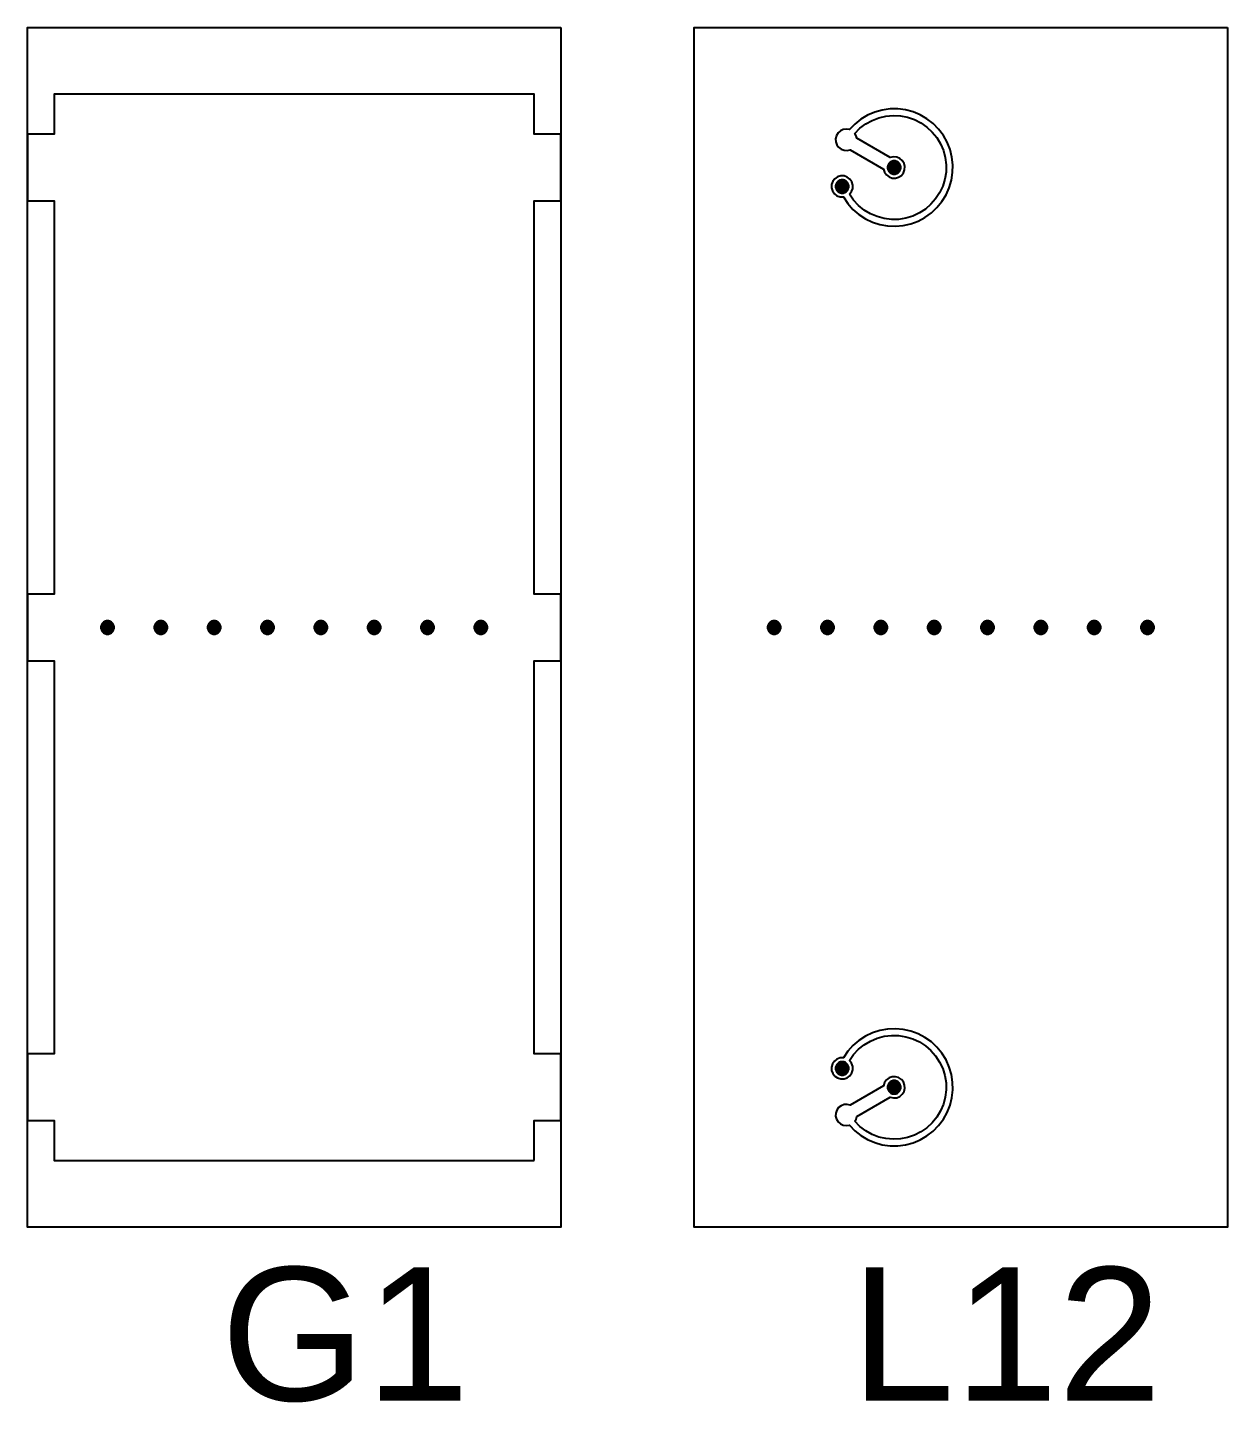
# Model space of a CAD drawing. Extents: x -2 to 177, y -6 to 16.
# Drawn here: x -2 to 7, y -5.81 to 4.5 of the extents above; entities that cross this region are included whole.
import ezdxf

# ---------------------------------------------------------------- set-up
doc = ezdxf.new("R2010")
doc.units = 0
doc.layers.get('0').update_dxf_attribs({"color": 255, "linetype": 'continuous'})
for name, color, linetype in [('G1', 33, 'continuous'), ('L12', 235, 'continuous'), ('Outline', 1, 'continuous'), ('V1', 233, 'continuous'), ('V13', 206, 'continuous')]:
    doc.layers.add(name, color=color, linetype=linetype)
doc.styles.get("Standard").update_dxf_attribs({"font": 'ARIAL.TTF'})

msp = doc.modelspace()

# ---------------------------------------------------------------- linework, layer by layer
at = {"layer": 'G1'}
msp.add_lwpolyline([(1.8, -4), (1.8, -3.7), (2, -3.7), (2, -3.2), (1.8, -3.2), (1.8, -0.25), (2, -0.25), (2, 0.25), (1.8, 0.25), (1.8, 3.2), (2, 3.2), (2, 3.7), (1.8, 3.7), (1.8, 4), (-1.8, 4), (-1.8, 3.7), (-2, 3.7), (-2, 3.2), (-1.8, 3.2), (-1.8, 0.25), (-2, 0.25), (-2, -0.25), (-1.8, -0.25), (-1.8, -3.2), (-2, -3.2), (-2, -3.7), (-1.8, -3.7), (-1.8, -4), (1.8, -4)], close=True, dxfattribs=at)
at = {"layer": 'L12'}
for points in [[(4.165, 3.25), (4.18, 3.27), (4.189, 3.293), (4.189, 3.318), (4.182, 3.342), (4.168, 3.363), (4.148, 3.378), (4.125, 3.387), (4.1, 3.387), (4.076, 3.38), (4.055, 3.366), (4.04, 3.347), (4.031, 3.323), (4.031, 3.298), (4.038, 3.274), (4.052, 3.253), (4.071, 3.238), (4.095, 3.23), (4.12, 3.229), (4.152, 3.18), (4.191, 3.136), (4.236, 3.098), (4.285, 3.066), (4.337, 3.041), (4.393, 3.023), (4.451, 3.013), (4.509, 3.01), (4.567, 3.015), (4.624, 3.028), (4.679, 3.048), (4.731, 3.075), (4.779, 3.109), (4.821, 3.149), (4.858, 3.195), (4.889, 3.244), (4.913, 3.298), (4.929, 3.354), (4.938, 3.412), (4.94, 3.47), (4.933, 3.528), (4.919, 3.585), (4.897, 3.639), (4.869, 3.69), (4.833, 3.737), (4.792, 3.779), (4.746, 3.815), (4.696, 3.844), (4.642, 3.867), (4.585, 3.882), (4.527, 3.889), (4.469, 3.889), (4.411, 3.881), (4.354, 3.865), (4.301, 3.842), (4.25, 3.812), (4.205, 3.776), (4.164, 3.734), (4.141, 3.737), (4.118, 3.734), (4.097, 3.724), (4.079, 3.709), (4.067, 3.689), (4.061, 3.666), (4.062, 3.643), (4.07, 3.621), (4.083, 3.602), (4.102, 3.588), (4.124, 3.579), (4.147, 3.578), (4.17, 3.583), (4.421, 3.438), (4.428, 3.414), (4.442, 3.394), (4.462, 3.38), (4.485, 3.371), (4.51, 3.371), (4.533, 3.377), (4.554, 3.391), (4.569, 3.41), (4.578, 3.433), (4.58, 3.457), (4.574, 3.481), (4.561, 3.502), (4.542, 3.518), (4.519, 3.528), (4.495, 3.53), (4.471, 3.525), (4.22, 3.67), (4.214, 3.688), (4.205, 3.705), (4.243, 3.744), (4.287, 3.777), (4.334, 3.803), (4.385, 3.823), (4.438, 3.835), (4.492, 3.84), (4.547, 3.837), (4.6, 3.827), (4.652, 3.809), (4.7, 3.785), (4.745, 3.753), (4.785, 3.716), (4.819, 3.674), (4.847, 3.627), (4.869, 3.577), (4.883, 3.525), (4.889, 3.47), (4.889, 3.416), (4.88, 3.362), (4.864, 3.31), (4.841, 3.261), (4.811, 3.215), (4.776, 3.174), (4.734, 3.138), (4.689, 3.109), (4.639, 3.086), (4.587, 3.07), (4.533, 3.061), (4.479, 3.061), (4.425, 3.067), (4.372, 3.082), (4.322, 3.103), (4.276, 3.131), (4.233, 3.165), (4.196, 3.205), (4.165, 3.25)], [(3.65, 0), (3.65, 0.007), (3.648, 0.013), (3.646, 0.019), (3.643, 0.025), (3.64, 0.03), (3.635, 0.035), (3.63, 0.04), (3.625, 0.043), (3.619, 0.046), (3.613, 0.048), (3.607, 0.05), (3.6, 0.05), (3.593, 0.05), (3.587, 0.048), (3.581, 0.046), (3.575, 0.043), (3.57, 0.04), (3.565, 0.035), (3.56, 0.03), (3.557, 0.025), (3.554, 0.019), (3.552, 0.013), (3.55, 0.007), (3.55, 0), (3.55, -0.007), (3.552, -0.013), (3.554, -0.019), (3.557, -0.025), (3.56, -0.03), (3.565, -0.035), (3.57, -0.04), (3.575, -0.043), (3.581, -0.046), (3.587, -0.048), (3.593, -0.05), (3.6, -0.05), (3.607, -0.05), (3.613, -0.048), (3.619, -0.046), (3.625, -0.043), (3.63, -0.04), (3.635, -0.035), (3.64, -0.03), (3.643, -0.025), (3.646, -0.019), (3.648, -0.013), (3.65, -0.007), (3.65, 0)], [(4.05, 0), (4.05, 0.007), (4.048, 0.013), (4.046, 0.019), (4.043, 0.025), (4.04, 0.03), (4.035, 0.035), (4.03, 0.04), (4.025, 0.043), (4.019, 0.046), (4.013, 0.048), (4.007, 0.05), (4, 0.05), (3.993, 0.05), (3.987, 0.048), (3.981, 0.046), (3.975, 0.043), (3.97, 0.04), (3.965, 0.035), (3.96, 0.03), (3.957, 0.025), (3.954, 0.019), (3.952, 0.013), (3.95, 0.007), (3.95, 0), (3.95, -0.007), (3.952, -0.013), (3.954, -0.019), (3.957, -0.025), (3.96, -0.03), (3.965, -0.035), (3.97, -0.04), (3.975, -0.043), (3.981, -0.046), (3.987, -0.048), (3.993, -0.05), (4, -0.05), (4.007, -0.05), (4.013, -0.048), (4.019, -0.046), (4.025, -0.043), (4.03, -0.04), (4.035, -0.035), (4.04, -0.03), (4.043, -0.025), (4.046, -0.019), (4.048, -0.013), (4.05, -0.007), (4.05, 0)], [(4.45, 0), (4.45, 0.007), (4.448, 0.013), (4.446, 0.019), (4.443, 0.025), (4.44, 0.03), (4.435, 0.035), (4.43, 0.04), (4.425, 0.043), (4.419, 0.046), (4.413, 0.048), (4.407, 0.05), (4.4, 0.05), (4.393, 0.05), (4.387, 0.048), (4.381, 0.046), (4.375, 0.043), (4.37, 0.04), (4.365, 0.035), (4.36, 0.03), (4.357, 0.025), (4.354, 0.019), (4.352, 0.013), (4.35, 0.007), (4.35, 0), (4.35, -0.007), (4.352, -0.013), (4.354, -0.019), (4.357, -0.025), (4.36, -0.03), (4.365, -0.035), (4.37, -0.04), (4.375, -0.043), (4.381, -0.046), (4.387, -0.048), (4.393, -0.05), (4.4, -0.05), (4.407, -0.05), (4.413, -0.048), (4.419, -0.046), (4.425, -0.043), (4.43, -0.04), (4.435, -0.035), (4.44, -0.03), (4.443, -0.025), (4.446, -0.019), (4.448, -0.013), (4.45, -0.007), (4.45, 0)], [(4.85, 0), (4.85, 0.007), (4.848, 0.013), (4.846, 0.019), (4.843, 0.025), (4.84, 0.03), (4.835, 0.035), (4.83, 0.04), (4.825, 0.043), (4.819, 0.046), (4.813, 0.048), (4.807, 0.05), (4.8, 0.05), (4.793, 0.05), (4.787, 0.048), (4.781, 0.046), (4.775, 0.043), (4.77, 0.04), (4.765, 0.035), (4.76, 0.03), (4.757, 0.025), (4.754, 0.019), (4.752, 0.013), (4.75, 0.007), (4.75, 0), (4.75, -0.007), (4.752, -0.013), (4.754, -0.019), (4.757, -0.025), (4.76, -0.03), (4.765, -0.035), (4.77, -0.04), (4.775, -0.043), (4.781, -0.046), (4.787, -0.048), (4.793, -0.05), (4.8, -0.05), (4.807, -0.05), (4.813, -0.048), (4.819, -0.046), (4.825, -0.043), (4.83, -0.04), (4.835, -0.035), (4.84, -0.03), (4.843, -0.025), (4.846, -0.019), (4.848, -0.013), (4.85, -0.007), (4.85, 0)], [(5.25, 0), (5.25, 0.007), (5.248, 0.013), (5.246, 0.019), (5.243, 0.025), (5.24, 0.03), (5.235, 0.035), (5.23, 0.04), (5.225, 0.043), (5.219, 0.046), (5.213, 0.048), (5.207, 0.05), (5.2, 0.05), (5.193, 0.05), (5.187, 0.048), (5.181, 0.046), (5.175, 0.043), (5.17, 0.04), (5.165, 0.035), (5.16, 0.03), (5.157, 0.025), (5.154, 0.019), (5.152, 0.013), (5.15, 0.007), (5.15, 0), (5.15, -0.007), (5.152, -0.013), (5.154, -0.019), (5.157, -0.025), (5.16, -0.03), (5.165, -0.035), (5.17, -0.04), (5.175, -0.043), (5.181, -0.046), (5.187, -0.048), (5.193, -0.05), (5.2, -0.05), (5.207, -0.05), (5.213, -0.048), (5.219, -0.046), (5.225, -0.043), (5.23, -0.04), (5.235, -0.035), (5.24, -0.03), (5.243, -0.025), (5.246, -0.019), (5.248, -0.013), (5.25, -0.007), (5.25, 0)], [(5.65, 0), (5.65, 0.007), (5.648, 0.013), (5.646, 0.019), (5.643, 0.025), (5.64, 0.03), (5.635, 0.035), (5.63, 0.04), (5.625, 0.043), (5.619, 0.046), (5.613, 0.048), (5.607, 0.05), (5.6, 0.05), (5.593, 0.05), (5.587, 0.048), (5.581, 0.046), (5.575, 0.043), (5.57, 0.04), (5.565, 0.035), (5.56, 0.03), (5.557, 0.025), (5.554, 0.019), (5.552, 0.013), (5.55, 0.007), (5.55, 0), (5.55, -0.007), (5.552, -0.013), (5.554, -0.019), (5.557, -0.025), (5.56, -0.03), (5.565, -0.035), (5.57, -0.04), (5.575, -0.043), (5.581, -0.046), (5.587, -0.048), (5.593, -0.05), (5.6, -0.05), (5.607, -0.05), (5.613, -0.048), (5.619, -0.046), (5.625, -0.043), (5.63, -0.04), (5.635, -0.035), (5.64, -0.03), (5.643, -0.025), (5.646, -0.019), (5.648, -0.013), (5.65, -0.007), (5.65, 0)], [(6.05, 0), (6.05, 0.007), (6.048, 0.013), (6.046, 0.019), (6.043, 0.025), (6.04, 0.03), (6.035, 0.035), (6.03, 0.04), (6.025, 0.043), (6.019, 0.046), (6.013, 0.048), (6.007, 0.05), (6, 0.05), (5.993, 0.05), (5.987, 0.048), (5.981, 0.046), (5.975, 0.043), (5.97, 0.04), (5.965, 0.035), (5.96, 0.03), (5.957, 0.025), (5.954, 0.019), (5.952, 0.013), (5.95, 0.007), (5.95, 0), (5.95, -0.007), (5.952, -0.013), (5.954, -0.019), (5.957, -0.025), (5.96, -0.03), (5.965, -0.035), (5.97, -0.04), (5.975, -0.043), (5.981, -0.046), (5.987, -0.048), (5.993, -0.05), (6, -0.05), (6.007, -0.05), (6.013, -0.048), (6.019, -0.046), (6.025, -0.043), (6.03, -0.04), (6.035, -0.035), (6.04, -0.03), (6.043, -0.025), (6.046, -0.019), (6.048, -0.013), (6.05, -0.007), (6.05, 0)], [(6.45, 0), (6.45, 0.007), (6.448, 0.013), (6.446, 0.019), (6.443, 0.025), (6.44, 0.03), (6.435, 0.035), (6.43, 0.04), (6.425, 0.043), (6.419, 0.046), (6.413, 0.048), (6.407, 0.05), (6.4, 0.05), (6.393, 0.05), (6.387, 0.048), (6.381, 0.046), (6.375, 0.043), (6.37, 0.04), (6.365, 0.035), (6.36, 0.03), (6.357, 0.025), (6.354, 0.019), (6.352, 0.013), (6.35, 0.007), (6.35, 0), (6.35, -0.007), (6.352, -0.013), (6.354, -0.019), (6.357, -0.025), (6.36, -0.03), (6.365, -0.035), (6.37, -0.04), (6.375, -0.043), (6.381, -0.046), (6.387, -0.048), (6.393, -0.05), (6.4, -0.05), (6.407, -0.05), (6.413, -0.048), (6.419, -0.046), (6.425, -0.043), (6.43, -0.04), (6.435, -0.035), (6.44, -0.03), (6.443, -0.025), (6.446, -0.019), (6.448, -0.013), (6.45, -0.007), (6.45, 0)], [(4.205, -3.705), (4.214, -3.688), (4.22, -3.67), (4.471, -3.525), (4.495, -3.53), (4.519, -3.528), (4.542, -3.518), (4.561, -3.502), (4.574, -3.481), (4.58, -3.457), (4.578, -3.433), (4.569, -3.41), (4.554, -3.391), (4.533, -3.377), (4.51, -3.371), (4.485, -3.371), (4.462, -3.38), (4.442, -3.394), (4.428, -3.414), (4.421, -3.438), (4.17, -3.583), (4.147, -3.578), (4.124, -3.579), (4.102, -3.588), (4.083, -3.602), (4.07, -3.621), (4.062, -3.643), (4.061, -3.666), (4.067, -3.689), (4.079, -3.709), (4.097, -3.724), (4.118, -3.734), (4.141, -3.737), (4.164, -3.734), (4.205, -3.776), (4.25, -3.812), (4.301, -3.842), (4.354, -3.865), (4.411, -3.881), (4.469, -3.889), (4.527, -3.889), (4.585, -3.882), (4.642, -3.867), (4.696, -3.844), (4.746, -3.815), (4.792, -3.779), (4.833, -3.737), (4.869, -3.69), (4.897, -3.639), (4.919, -3.585), (4.933, -3.528), (4.94, -3.47), (4.938, -3.412), (4.929, -3.354), (4.913, -3.298), (4.889, -3.244), (4.858, -3.195), (4.821, -3.149), (4.779, -3.109), (4.731, -3.075), (4.679, -3.048), (4.624, -3.028), (4.567, -3.015), (4.509, -3.01), (4.451, -3.013), (4.393, -3.023), (4.337, -3.041), (4.285, -3.066), (4.236, -3.098), (4.191, -3.136), (4.152, -3.18), (4.12, -3.229), (4.095, -3.23), (4.071, -3.238), (4.052, -3.253), (4.038, -3.274), (4.031, -3.298), (4.031, -3.323), (4.04, -3.347), (4.055, -3.366), (4.076, -3.38), (4.1, -3.387), (4.125, -3.387), (4.148, -3.378), (4.168, -3.363), (4.182, -3.342), (4.189, -3.318), (4.189, -3.293), (4.18, -3.27), (4.165, -3.25), (4.196, -3.205), (4.233, -3.165), (4.276, -3.131), (4.322, -3.103), (4.372, -3.082), (4.425, -3.067), (4.479, -3.061), (4.533, -3.061), (4.587, -3.07), (4.639, -3.086), (4.689, -3.109), (4.734, -3.138), (4.776, -3.174), (4.811, -3.215), (4.841, -3.261), (4.864, -3.31), (4.88, -3.362), (4.889, -3.416), (4.889, -3.47), (4.883, -3.525), (4.869, -3.577), (4.847, -3.627), (4.819, -3.674), (4.785, -3.716), (4.745, -3.753), (4.7, -3.785), (4.652, -3.809), (4.6, -3.827), (4.547, -3.837), (4.492, -3.84), (4.438, -3.835), (4.385, -3.823), (4.334, -3.803), (4.287, -3.777), (4.243, -3.744), (4.205, -3.705)]]:
    msp.add_lwpolyline(points, close=True, dxfattribs=at)
at = {"layer": 'Outline'}
for points in [[(2, 4.5), (2, -4.5), (-2, -4.5), (-2, 4.5)], [(7, 4.5), (7, -4.5), (3, -4.5), (3, 4.5)]]:
    msp.add_lwpolyline(points, close=True, dxfattribs=at)
at = {"layer": 'V1'}
for points in [[(-1.35, 0), (-1.35, 0.007), (-1.352, 0.013), (-1.354, 0.019), (-1.357, 0.025), (-1.36, 0.03), (-1.365, 0.035), (-1.37, 0.04), (-1.375, 0.043), (-1.381, 0.046), (-1.387, 0.048), (-1.393, 0.05), (-1.4, 0.05), (-1.407, 0.05), (-1.413, 0.048), (-1.419, 0.046), (-1.425, 0.043), (-1.43, 0.04), (-1.435, 0.035), (-1.44, 0.03), (-1.443, 0.025), (-1.446, 0.019), (-1.448, 0.013), (-1.45, 0.007), (-1.45, 0), (-1.45, -0.007), (-1.448, -0.013), (-1.446, -0.019), (-1.443, -0.025), (-1.44, -0.03), (-1.435, -0.035), (-1.43, -0.04), (-1.425, -0.043), (-1.419, -0.046), (-1.413, -0.048), (-1.407, -0.05), (-1.4, -0.05), (-1.393, -0.05), (-1.387, -0.048), (-1.381, -0.046), (-1.375, -0.043), (-1.37, -0.04), (-1.365, -0.035), (-1.36, -0.03), (-1.357, -0.025), (-1.354, -0.019), (-1.352, -0.013), (-1.35, -0.007), (-1.35, 0)], [(-0.95, 0), (-0.95, 0.007), (-0.952, 0.013), (-0.954, 0.019), (-0.957, 0.025), (-0.96, 0.03), (-0.965, 0.035), (-0.97, 0.04), (-0.975, 0.043), (-0.981, 0.046), (-0.987, 0.048), (-0.993, 0.05), (-1, 0.05), (-1.007, 0.05), (-1.013, 0.048), (-1.019, 0.046), (-1.025, 0.043), (-1.03, 0.04), (-1.035, 0.035), (-1.04, 0.03), (-1.043, 0.025), (-1.046, 0.019), (-1.048, 0.013), (-1.05, 0.007), (-1.05, 0), (-1.05, -0.007), (-1.048, -0.013), (-1.046, -0.019), (-1.043, -0.025), (-1.04, -0.03), (-1.035, -0.035), (-1.03, -0.04), (-1.025, -0.043), (-1.019, -0.046), (-1.013, -0.048), (-1.007, -0.05), (-1, -0.05), (-0.993, -0.05), (-0.987, -0.048), (-0.981, -0.046), (-0.975, -0.043), (-0.97, -0.04), (-0.965, -0.035), (-0.96, -0.03), (-0.957, -0.025), (-0.954, -0.019), (-0.952, -0.013), (-0.95, -0.007), (-0.95, 0)], [(-0.55, 0), (-0.55, 0.007), (-0.552, 0.013), (-0.554, 0.019), (-0.557, 0.025), (-0.56, 0.03), (-0.565, 0.035), (-0.57, 0.04), (-0.575, 0.043), (-0.581, 0.046), (-0.587, 0.048), (-0.593, 0.05), (-0.6, 0.05), (-0.607, 0.05), (-0.613, 0.048), (-0.619, 0.046), (-0.625, 0.043), (-0.63, 0.04), (-0.635, 0.035), (-0.64, 0.03), (-0.643, 0.025), (-0.646, 0.019), (-0.648, 0.013), (-0.65, 0.007), (-0.65, 0), (-0.65, -0.007), (-0.648, -0.013), (-0.646, -0.019), (-0.643, -0.025), (-0.64, -0.03), (-0.635, -0.035), (-0.63, -0.04), (-0.625, -0.043), (-0.619, -0.046), (-0.613, -0.048), (-0.607, -0.05), (-0.6, -0.05), (-0.593, -0.05), (-0.587, -0.048), (-0.581, -0.046), (-0.575, -0.043), (-0.57, -0.04), (-0.565, -0.035), (-0.56, -0.03), (-0.557, -0.025), (-0.554, -0.019), (-0.552, -0.013), (-0.55, -0.007), (-0.55, 0)], [(-0.15, 0), (-0.15, 0.007), (-0.152, 0.013), (-0.154, 0.019), (-0.157, 0.025), (-0.16, 0.03), (-0.165, 0.035), (-0.17, 0.04), (-0.175, 0.043), (-0.181, 0.046), (-0.187, 0.048), (-0.193, 0.05), (-0.2, 0.05), (-0.207, 0.05), (-0.213, 0.048), (-0.219, 0.046), (-0.225, 0.043), (-0.23, 0.04), (-0.235, 0.035), (-0.24, 0.03), (-0.243, 0.025), (-0.246, 0.019), (-0.248, 0.013), (-0.25, 0.007), (-0.25, 0), (-0.25, -0.007), (-0.248, -0.013), (-0.246, -0.019), (-0.243, -0.025), (-0.24, -0.03), (-0.235, -0.035), (-0.23, -0.04), (-0.225, -0.043), (-0.219, -0.046), (-0.213, -0.048), (-0.207, -0.05), (-0.2, -0.05), (-0.193, -0.05), (-0.187, -0.048), (-0.181, -0.046), (-0.175, -0.043), (-0.17, -0.04), (-0.165, -0.035), (-0.16, -0.03), (-0.157, -0.025), (-0.154, -0.019), (-0.152, -0.013), (-0.15, -0.007), (-0.15, 0)], [(0.25, 0), (0.25, 0.007), (0.248, 0.013), (0.246, 0.019), (0.243, 0.025), (0.24, 0.03), (0.235, 0.035), (0.23, 0.04), (0.225, 0.043), (0.219, 0.046), (0.213, 0.048), (0.207, 0.05), (0.2, 0.05), (0.193, 0.05), (0.187, 0.048), (0.181, 0.046), (0.175, 0.043), (0.17, 0.04), (0.165, 0.035), (0.16, 0.03), (0.157, 0.025), (0.154, 0.019), (0.152, 0.013), (0.15, 0.007), (0.15, 0), (0.15, -0.007), (0.152, -0.013), (0.154, -0.019), (0.157, -0.025), (0.16, -0.03), (0.165, -0.035), (0.17, -0.04), (0.175, -0.043), (0.181, -0.046), (0.187, -0.048), (0.193, -0.05), (0.2, -0.05), (0.207, -0.05), (0.213, -0.048), (0.219, -0.046), (0.225, -0.043), (0.23, -0.04), (0.235, -0.035), (0.24, -0.03), (0.243, -0.025), (0.246, -0.019), (0.248, -0.013), (0.25, -0.007), (0.25, 0)], [(0.65, 0), (0.65, 0.007), (0.648, 0.013), (0.646, 0.019), (0.643, 0.025), (0.64, 0.03), (0.635, 0.035), (0.63, 0.04), (0.625, 0.043), (0.619, 0.046), (0.613, 0.048), (0.607, 0.05), (0.6, 0.05), (0.593, 0.05), (0.587, 0.048), (0.581, 0.046), (0.575, 0.043), (0.57, 0.04), (0.565, 0.035), (0.56, 0.03), (0.557, 0.025), (0.554, 0.019), (0.552, 0.013), (0.55, 0.007), (0.55, 0), (0.55, -0.007), (0.552, -0.013), (0.554, -0.019), (0.557, -0.025), (0.56, -0.03), (0.565, -0.035), (0.57, -0.04), (0.575, -0.043), (0.581, -0.046), (0.587, -0.048), (0.593, -0.05), (0.6, -0.05), (0.607, -0.05), (0.613, -0.048), (0.619, -0.046), (0.625, -0.043), (0.63, -0.04), (0.635, -0.035), (0.64, -0.03), (0.643, -0.025), (0.646, -0.019), (0.648, -0.013), (0.65, -0.007), (0.65, 0)], [(1.05, 0), (1.05, 0.007), (1.048, 0.013), (1.046, 0.019), (1.043, 0.025), (1.04, 0.03), (1.035, 0.035), (1.03, 0.04), (1.025, 0.043), (1.019, 0.046), (1.013, 0.048), (1.007, 0.05), (1, 0.05), (0.993, 0.05), (0.987, 0.048), (0.981, 0.046), (0.975, 0.043), (0.97, 0.04), (0.965, 0.035), (0.96, 0.03), (0.957, 0.025), (0.954, 0.019), (0.952, 0.013), (0.95, 0.007), (0.95, 0), (0.95, -0.007), (0.952, -0.013), (0.954, -0.019), (0.957, -0.025), (0.96, -0.03), (0.965, -0.035), (0.97, -0.04), (0.975, -0.043), (0.981, -0.046), (0.987, -0.048), (0.993, -0.05), (1, -0.05), (1.007, -0.05), (1.013, -0.048), (1.019, -0.046), (1.025, -0.043), (1.03, -0.04), (1.035, -0.035), (1.04, -0.03), (1.043, -0.025), (1.046, -0.019), (1.048, -0.013), (1.05, -0.007), (1.05, 0)], [(1.45, 0), (1.45, 0.007), (1.448, 0.013), (1.446, 0.019), (1.443, 0.025), (1.44, 0.03), (1.435, 0.035), (1.43, 0.04), (1.425, 0.043), (1.419, 0.046), (1.413, 0.048), (1.407, 0.05), (1.4, 0.05), (1.393, 0.05), (1.387, 0.048), (1.381, 0.046), (1.375, 0.043), (1.37, 0.04), (1.365, 0.035), (1.36, 0.03), (1.357, 0.025), (1.354, 0.019), (1.352, 0.013), (1.35, 0.007), (1.35, 0), (1.35, -0.007), (1.352, -0.013), (1.354, -0.019), (1.357, -0.025), (1.36, -0.03), (1.365, -0.035), (1.37, -0.04), (1.375, -0.043), (1.381, -0.046), (1.387, -0.048), (1.393, -0.05), (1.4, -0.05), (1.407, -0.05), (1.413, -0.048), (1.419, -0.046), (1.425, -0.043), (1.43, -0.04), (1.435, -0.035), (1.44, -0.03), (1.443, -0.025), (1.446, -0.019), (1.448, -0.013), (1.45, -0.007), (1.45, 0)]]:
    msp.add_lwpolyline(points, close=True, dxfattribs=at)
for points in [[(-1.446, 0.019), (-1.45, 0), (-1.4, 0)], [(-1.435, 0.035), (-1.446, 0.019), (-1.4, 0)], [(-1.419, 0.046), (-1.435, 0.035), (-1.4, 0)], [(-1.4, 0.05), (-1.419, 0.046), (-1.4, 0)], [(-1.381, 0.046), (-1.4, 0.05), (-1.4, 0)], [(-1.365, 0.035), (-1.381, 0.046), (-1.4, 0)], [(-1.354, 0.019), (-1.365, 0.035), (-1.4, 0)], [(-1.35, 0), (-1.354, 0.019), (-1.4, 0)], [(-1.046, 0.019), (-1.05, 0), (-1, 0)], [(-1.035, 0.035), (-1.046, 0.019), (-1, 0)], [(-1.019, 0.046), (-1.035, 0.035), (-1, 0)], [(-1, 0.05), (-1.019, 0.046), (-1, 0)], [(-0.981, 0.046), (-1, 0.05), (-1, 0)], [(-0.965, 0.035), (-0.981, 0.046), (-1, 0)], [(-0.954, 0.019), (-0.965, 0.035), (-1, 0)], [(-0.95, 0), (-0.954, 0.019), (-1, 0)], [(-0.646, 0.019), (-0.65, 0), (-0.6, 0)], [(-0.635, 0.035), (-0.646, 0.019), (-0.6, 0)], [(-0.619, 0.046), (-0.635, 0.035), (-0.6, 0)], [(-0.6, 0.05), (-0.619, 0.046), (-0.6, 0)], [(-0.581, 0.046), (-0.6, 0.05), (-0.6, 0)], [(-0.565, 0.035), (-0.581, 0.046), (-0.6, 0)], [(-0.554, 0.019), (-0.565, 0.035), (-0.6, 0)], [(-0.55, 0), (-0.554, 0.019), (-0.6, 0)], [(-0.246, 0.019), (-0.25, 0), (-0.2, 0)], [(-0.235, 0.035), (-0.246, 0.019), (-0.2, 0)], [(-0.219, 0.046), (-0.235, 0.035), (-0.2, 0)], [(-0.2, 0.05), (-0.219, 0.046), (-0.2, 0)], [(-0.181, 0.046), (-0.2, 0.05), (-0.2, 0)], [(-0.165, 0.035), (-0.181, 0.046), (-0.2, 0)], [(-0.154, 0.019), (-0.165, 0.035), (-0.2, 0)], [(-0.15, 0), (-0.154, 0.019), (-0.2, 0)], [(0.154, 0.019), (0.15, 0), (0.2, 0)], [(0.165, 0.035), (0.154, 0.019), (0.2, 0)], [(0.181, 0.046), (0.165, 0.035), (0.2, 0)], [(0.2, 0.05), (0.181, 0.046), (0.2, 0)], [(0.219, 0.046), (0.2, 0.05), (0.2, 0)], [(0.235, 0.035), (0.219, 0.046), (0.2, 0)], [(0.246, 0.019), (0.235, 0.035), (0.2, 0)], [(0.25, 0), (0.246, 0.019), (0.2, 0)], [(0.554, 0.019), (0.55, 0), (0.6, 0)], [(0.565, 0.035), (0.554, 0.019), (0.6, 0)], [(0.581, 0.046), (0.565, 0.035), (0.6, 0)], [(0.6, 0.05), (0.581, 0.046), (0.6, 0)], [(0.619, 0.046), (0.6, 0.05), (0.6, 0)], [(0.635, 0.035), (0.619, 0.046), (0.6, 0)], [(0.646, 0.019), (0.635, 0.035), (0.6, 0)], [(0.65, 0), (0.646, 0.019), (0.6, 0)], [(0.954, 0.019), (0.95, 0), (1, 0)], [(0.965, 0.035), (0.954, 0.019), (1, 0)], [(0.981, 0.046), (0.965, 0.035), (1, 0)], [(1, 0.05), (0.981, 0.046), (1, 0)], [(1.019, 0.046), (1, 0.05), (1, 0)], [(1.035, 0.035), (1.019, 0.046), (1, 0)], [(1.046, 0.019), (1.035, 0.035), (1, 0)], [(1.05, 0), (1.046, 0.019), (1, 0)], [(1.354, 0.019), (1.35, 0), (1.4, 0)], [(1.365, 0.035), (1.354, 0.019), (1.4, 0)], [(1.381, 0.046), (1.365, 0.035), (1.4, 0)], [(1.4, 0.05), (1.381, 0.046), (1.4, 0)], [(1.419, 0.046), (1.4, 0.05), (1.4, 0)], [(1.435, 0.035), (1.419, 0.046), (1.4, 0)], [(1.446, 0.019), (1.435, 0.035), (1.4, 0)], [(1.45, 0), (1.446, 0.019), (1.4, 0)], [(-1.45, 0), (-1.446, -0.019), (-1.4, 0)], [(-1.446, -0.019), (-1.435, -0.035), (-1.4, 0)], [(-1.435, -0.035), (-1.419, -0.046), (-1.4, 0)], [(-1.419, -0.046), (-1.4, -0.05), (-1.4, 0)], [(-1.4, -0.05), (-1.381, -0.046), (-1.4, 0)], [(-1.381, -0.046), (-1.365, -0.035), (-1.4, 0)], [(-1.365, -0.035), (-1.354, -0.019), (-1.4, 0)], [(-1.354, -0.019), (-1.35, 0), (-1.4, 0)], [(-1.05, 0), (-1.046, -0.019), (-1, 0)], [(-1.046, -0.019), (-1.035, -0.035), (-1, 0)], [(-1.035, -0.035), (-1.019, -0.046), (-1, 0)], [(-1.019, -0.046), (-1, -0.05), (-1, 0)], [(-1, -0.05), (-0.981, -0.046), (-1, 0)], [(-0.981, -0.046), (-0.965, -0.035), (-1, 0)], [(-0.965, -0.035), (-0.954, -0.019), (-1, 0)], [(-0.954, -0.019), (-0.95, 0), (-1, 0)], [(-0.65, 0), (-0.646, -0.019), (-0.6, 0)], [(-0.646, -0.019), (-0.635, -0.035), (-0.6, 0)], [(-0.635, -0.035), (-0.619, -0.046), (-0.6, 0)], [(-0.619, -0.046), (-0.6, -0.05), (-0.6, 0)], [(-0.6, -0.05), (-0.581, -0.046), (-0.6, 0)], [(-0.581, -0.046), (-0.565, -0.035), (-0.6, 0)], [(-0.565, -0.035), (-0.554, -0.019), (-0.6, 0)], [(-0.554, -0.019), (-0.55, 0), (-0.6, 0)], [(-0.25, 0), (-0.246, -0.019), (-0.2, 0)], [(-0.246, -0.019), (-0.235, -0.035), (-0.2, 0)], [(-0.235, -0.035), (-0.219, -0.046), (-0.2, 0)], [(-0.219, -0.046), (-0.2, -0.05), (-0.2, 0)], [(-0.2, -0.05), (-0.181, -0.046), (-0.2, 0)], [(-0.181, -0.046), (-0.165, -0.035), (-0.2, 0)], [(-0.165, -0.035), (-0.154, -0.019), (-0.2, 0)], [(-0.154, -0.019), (-0.15, 0), (-0.2, 0)], [(0.15, 0), (0.154, -0.019), (0.2, 0)], [(0.154, -0.019), (0.165, -0.035), (0.2, 0)], [(0.165, -0.035), (0.181, -0.046), (0.2, 0)], [(0.181, -0.046), (0.2, -0.05), (0.2, 0)], [(0.2, -0.05), (0.219, -0.046), (0.2, 0)], [(0.219, -0.046), (0.235, -0.035), (0.2, 0)], [(0.235, -0.035), (0.246, -0.019), (0.2, 0)], [(0.246, -0.019), (0.25, 0), (0.2, 0)], [(0.55, 0), (0.554, -0.019), (0.6, 0)], [(0.554, -0.019), (0.565, -0.035), (0.6, 0)], [(0.565, -0.035), (0.581, -0.046), (0.6, 0)], [(0.581, -0.046), (0.6, -0.05), (0.6, 0)], [(0.6, -0.05), (0.619, -0.046), (0.6, 0)], [(0.619, -0.046), (0.635, -0.035), (0.6, 0)], [(0.635, -0.035), (0.646, -0.019), (0.6, 0)], [(0.646, -0.019), (0.65, 0), (0.6, 0)], [(0.95, 0), (0.954, -0.019), (1, 0)], [(0.954, -0.019), (0.965, -0.035), (1, 0)], [(0.965, -0.035), (0.981, -0.046), (1, 0)], [(0.981, -0.046), (1, -0.05), (1, 0)], [(1, -0.05), (1.019, -0.046), (1, 0)], [(1.019, -0.046), (1.035, -0.035), (1, 0)], [(1.035, -0.035), (1.046, -0.019), (1, 0)], [(1.046, -0.019), (1.05, 0), (1, 0)], [(1.35, 0), (1.354, -0.019), (1.4, 0)], [(1.354, -0.019), (1.365, -0.035), (1.4, 0)], [(1.365, -0.035), (1.381, -0.046), (1.4, 0)], [(1.381, -0.046), (1.4, -0.05), (1.4, 0)], [(1.4, -0.05), (1.419, -0.046), (1.4, 0)], [(1.419, -0.046), (1.435, -0.035), (1.4, 0)], [(1.435, -0.035), (1.446, -0.019), (1.4, 0)], [(1.446, -0.019), (1.45, 0), (1.4, 0)]]:
    msp.add_solid(points, dxfattribs=at)
at = {"layer": 'V13'}
for points in [[(4.55, 3.45), (4.55, 3.457), (4.548, 3.463), (4.546, 3.469), (4.543, 3.475), (4.54, 3.48), (4.535, 3.485), (4.53, 3.49), (4.525, 3.493), (4.519, 3.496), (4.513, 3.498), (4.507, 3.5), (4.5, 3.5), (4.493, 3.5), (4.487, 3.498), (4.481, 3.496), (4.475, 3.493), (4.47, 3.49), (4.465, 3.485), (4.46, 3.48), (4.457, 3.475), (4.454, 3.469), (4.452, 3.463), (4.45, 3.457), (4.45, 3.45), (4.45, 3.443), (4.452, 3.437), (4.454, 3.431), (4.457, 3.425), (4.46, 3.42), (4.465, 3.415), (4.47, 3.41), (4.475, 3.407), (4.481, 3.404), (4.487, 3.402), (4.493, 3.4), (4.5, 3.4), (4.507, 3.4), (4.513, 3.402), (4.519, 3.404), (4.525, 3.407), (4.53, 3.41), (4.535, 3.415), (4.54, 3.42), (4.543, 3.425), (4.546, 3.431), (4.548, 3.437), (4.55, 3.443), (4.55, 3.45)], [(4.16, 3.308), (4.16, 3.315), (4.158, 3.321), (4.156, 3.327), (4.153, 3.333), (4.15, 3.338), (4.145, 3.343), (4.14, 3.348), (4.135, 3.351), (4.129, 3.354), (4.123, 3.356), (4.117, 3.358), (4.11, 3.358), (4.104, 3.358), (4.097, 3.356), (4.091, 3.354), (4.085, 3.351), (4.08, 3.348), (4.075, 3.343), (4.07, 3.338), (4.067, 3.333), (4.064, 3.327), (4.062, 3.321), (4.06, 3.315), (4.06, 3.308), (4.06, 3.302), (4.062, 3.295), (4.064, 3.289), (4.067, 3.283), (4.07, 3.278), (4.075, 3.273), (4.08, 3.268), (4.085, 3.265), (4.091, 3.262), (4.097, 3.26), (4.104, 3.258), (4.11, 3.258), (4.117, 3.258), (4.123, 3.26), (4.129, 3.262), (4.135, 3.265), (4.14, 3.268), (4.145, 3.273), (4.15, 3.278), (4.153, 3.283), (4.156, 3.289), (4.158, 3.295), (4.16, 3.302), (4.16, 3.308)], [(3.65, 0), (3.65, 0.007), (3.648, 0.013), (3.646, 0.019), (3.643, 0.025), (3.64, 0.03), (3.635, 0.035), (3.63, 0.04), (3.625, 0.043), (3.619, 0.046), (3.613, 0.048), (3.607, 0.05), (3.6, 0.05), (3.593, 0.05), (3.587, 0.048), (3.581, 0.046), (3.575, 0.043), (3.57, 0.04), (3.565, 0.035), (3.56, 0.03), (3.557, 0.025), (3.554, 0.019), (3.552, 0.013), (3.55, 0.007), (3.55, 0), (3.55, -0.007), (3.552, -0.013), (3.554, -0.019), (3.557, -0.025), (3.56, -0.03), (3.565, -0.035), (3.57, -0.04), (3.575, -0.043), (3.581, -0.046), (3.587, -0.048), (3.593, -0.05), (3.6, -0.05), (3.607, -0.05), (3.613, -0.048), (3.619, -0.046), (3.625, -0.043), (3.63, -0.04), (3.635, -0.035), (3.64, -0.03), (3.643, -0.025), (3.646, -0.019), (3.648, -0.013), (3.65, -0.007), (3.65, 0)], [(4.05, 0), (4.05, 0.007), (4.048, 0.013), (4.046, 0.019), (4.043, 0.025), (4.04, 0.03), (4.035, 0.035), (4.03, 0.04), (4.025, 0.043), (4.019, 0.046), (4.013, 0.048), (4.007, 0.05), (4, 0.05), (3.993, 0.05), (3.987, 0.048), (3.981, 0.046), (3.975, 0.043), (3.97, 0.04), (3.965, 0.035), (3.96, 0.03), (3.957, 0.025), (3.954, 0.019), (3.952, 0.013), (3.95, 0.007), (3.95, 0), (3.95, -0.007), (3.952, -0.013), (3.954, -0.019), (3.957, -0.025), (3.96, -0.03), (3.965, -0.035), (3.97, -0.04), (3.975, -0.043), (3.981, -0.046), (3.987, -0.048), (3.993, -0.05), (4, -0.05), (4.007, -0.05), (4.013, -0.048), (4.019, -0.046), (4.025, -0.043), (4.03, -0.04), (4.035, -0.035), (4.04, -0.03), (4.043, -0.025), (4.046, -0.019), (4.048, -0.013), (4.05, -0.007), (4.05, 0)], [(4.45, 0), (4.45, 0.007), (4.448, 0.013), (4.446, 0.019), (4.443, 0.025), (4.44, 0.03), (4.435, 0.035), (4.43, 0.04), (4.425, 0.043), (4.419, 0.046), (4.413, 0.048), (4.407, 0.05), (4.4, 0.05), (4.393, 0.05), (4.387, 0.048), (4.381, 0.046), (4.375, 0.043), (4.37, 0.04), (4.365, 0.035), (4.36, 0.03), (4.357, 0.025), (4.354, 0.019), (4.352, 0.013), (4.35, 0.007), (4.35, 0), (4.35, -0.007), (4.352, -0.013), (4.354, -0.019), (4.357, -0.025), (4.36, -0.03), (4.365, -0.035), (4.37, -0.04), (4.375, -0.043), (4.381, -0.046), (4.387, -0.048), (4.393, -0.05), (4.4, -0.05), (4.407, -0.05), (4.413, -0.048), (4.419, -0.046), (4.425, -0.043), (4.43, -0.04), (4.435, -0.035), (4.44, -0.03), (4.443, -0.025), (4.446, -0.019), (4.448, -0.013), (4.45, -0.007), (4.45, 0)], [(4.85, 0), (4.85, 0.007), (4.848, 0.013), (4.846, 0.019), (4.843, 0.025), (4.84, 0.03), (4.835, 0.035), (4.83, 0.04), (4.825, 0.043), (4.819, 0.046), (4.813, 0.048), (4.807, 0.05), (4.8, 0.05), (4.793, 0.05), (4.787, 0.048), (4.781, 0.046), (4.775, 0.043), (4.77, 0.04), (4.765, 0.035), (4.76, 0.03), (4.757, 0.025), (4.754, 0.019), (4.752, 0.013), (4.75, 0.007), (4.75, 0), (4.75, -0.007), (4.752, -0.013), (4.754, -0.019), (4.757, -0.025), (4.76, -0.03), (4.765, -0.035), (4.77, -0.04), (4.775, -0.043), (4.781, -0.046), (4.787, -0.048), (4.793, -0.05), (4.8, -0.05), (4.807, -0.05), (4.813, -0.048), (4.819, -0.046), (4.825, -0.043), (4.83, -0.04), (4.835, -0.035), (4.84, -0.03), (4.843, -0.025), (4.846, -0.019), (4.848, -0.013), (4.85, -0.007), (4.85, 0)], [(5.25, 0), (5.25, 0.007), (5.248, 0.013), (5.246, 0.019), (5.243, 0.025), (5.24, 0.03), (5.235, 0.035), (5.23, 0.04), (5.225, 0.043), (5.219, 0.046), (5.213, 0.048), (5.207, 0.05), (5.2, 0.05), (5.193, 0.05), (5.187, 0.048), (5.181, 0.046), (5.175, 0.043), (5.17, 0.04), (5.165, 0.035), (5.16, 0.03), (5.157, 0.025), (5.154, 0.019), (5.152, 0.013), (5.15, 0.007), (5.15, 0), (5.15, -0.007), (5.152, -0.013), (5.154, -0.019), (5.157, -0.025), (5.16, -0.03), (5.165, -0.035), (5.17, -0.04), (5.175, -0.043), (5.181, -0.046), (5.187, -0.048), (5.193, -0.05), (5.2, -0.05), (5.207, -0.05), (5.213, -0.048), (5.219, -0.046), (5.225, -0.043), (5.23, -0.04), (5.235, -0.035), (5.24, -0.03), (5.243, -0.025), (5.246, -0.019), (5.248, -0.013), (5.25, -0.007), (5.25, 0)], [(5.65, 0), (5.65, 0.007), (5.648, 0.013), (5.646, 0.019), (5.643, 0.025), (5.64, 0.03), (5.635, 0.035), (5.63, 0.04), (5.625, 0.043), (5.619, 0.046), (5.613, 0.048), (5.607, 0.05), (5.6, 0.05), (5.593, 0.05), (5.587, 0.048), (5.581, 0.046), (5.575, 0.043), (5.57, 0.04), (5.565, 0.035), (5.56, 0.03), (5.557, 0.025), (5.554, 0.019), (5.552, 0.013), (5.55, 0.007), (5.55, 0), (5.55, -0.007), (5.552, -0.013), (5.554, -0.019), (5.557, -0.025), (5.56, -0.03), (5.565, -0.035), (5.57, -0.04), (5.575, -0.043), (5.581, -0.046), (5.587, -0.048), (5.593, -0.05), (5.6, -0.05), (5.607, -0.05), (5.613, -0.048), (5.619, -0.046), (5.625, -0.043), (5.63, -0.04), (5.635, -0.035), (5.64, -0.03), (5.643, -0.025), (5.646, -0.019), (5.648, -0.013), (5.65, -0.007), (5.65, 0)], [(6.05, 0), (6.05, 0.007), (6.048, 0.013), (6.046, 0.019), (6.043, 0.025), (6.04, 0.03), (6.035, 0.035), (6.03, 0.04), (6.025, 0.043), (6.019, 0.046), (6.013, 0.048), (6.007, 0.05), (6, 0.05), (5.993, 0.05), (5.987, 0.048), (5.981, 0.046), (5.975, 0.043), (5.97, 0.04), (5.965, 0.035), (5.96, 0.03), (5.957, 0.025), (5.954, 0.019), (5.952, 0.013), (5.95, 0.007), (5.95, 0), (5.95, -0.007), (5.952, -0.013), (5.954, -0.019), (5.957, -0.025), (5.96, -0.03), (5.965, -0.035), (5.97, -0.04), (5.975, -0.043), (5.981, -0.046), (5.987, -0.048), (5.993, -0.05), (6, -0.05), (6.007, -0.05), (6.013, -0.048), (6.019, -0.046), (6.025, -0.043), (6.03, -0.04), (6.035, -0.035), (6.04, -0.03), (6.043, -0.025), (6.046, -0.019), (6.048, -0.013), (6.05, -0.007), (6.05, 0)], [(6.45, 0), (6.45, 0.007), (6.448, 0.013), (6.446, 0.019), (6.443, 0.025), (6.44, 0.03), (6.435, 0.035), (6.43, 0.04), (6.425, 0.043), (6.419, 0.046), (6.413, 0.048), (6.407, 0.05), (6.4, 0.05), (6.393, 0.05), (6.387, 0.048), (6.381, 0.046), (6.375, 0.043), (6.37, 0.04), (6.365, 0.035), (6.36, 0.03), (6.357, 0.025), (6.354, 0.019), (6.352, 0.013), (6.35, 0.007), (6.35, 0), (6.35, -0.007), (6.352, -0.013), (6.354, -0.019), (6.357, -0.025), (6.36, -0.03), (6.365, -0.035), (6.37, -0.04), (6.375, -0.043), (6.381, -0.046), (6.387, -0.048), (6.393, -0.05), (6.4, -0.05), (6.407, -0.05), (6.413, -0.048), (6.419, -0.046), (6.425, -0.043), (6.43, -0.04), (6.435, -0.035), (6.44, -0.03), (6.443, -0.025), (6.446, -0.019), (6.448, -0.013), (6.45, -0.007), (6.45, 0)], [(4.16, -3.308), (4.16, -3.302), (4.158, -3.295), (4.156, -3.289), (4.153, -3.283), (4.15, -3.278), (4.145, -3.273), (4.14, -3.268), (4.135, -3.265), (4.129, -3.262), (4.123, -3.26), (4.117, -3.258), (4.11, -3.258), (4.104, -3.258), (4.097, -3.26), (4.091, -3.262), (4.085, -3.265), (4.08, -3.268), (4.075, -3.273), (4.07, -3.278), (4.067, -3.283), (4.064, -3.289), (4.062, -3.295), (4.06, -3.302), (4.06, -3.308), (4.06, -3.315), (4.062, -3.321), (4.064, -3.327), (4.067, -3.333), (4.07, -3.338), (4.075, -3.343), (4.08, -3.348), (4.085, -3.351), (4.091, -3.354), (4.097, -3.356), (4.104, -3.358), (4.11, -3.358), (4.117, -3.358), (4.123, -3.356), (4.129, -3.354), (4.135, -3.351), (4.14, -3.348), (4.145, -3.343), (4.15, -3.338), (4.153, -3.333), (4.156, -3.327), (4.158, -3.321), (4.16, -3.315), (4.16, -3.308)], [(4.55, -3.45), (4.55, -3.443), (4.548, -3.437), (4.546, -3.431), (4.543, -3.425), (4.54, -3.42), (4.535, -3.415), (4.53, -3.41), (4.525, -3.407), (4.519, -3.404), (4.513, -3.402), (4.507, -3.4), (4.5, -3.4), (4.493, -3.4), (4.487, -3.402), (4.481, -3.404), (4.475, -3.407), (4.47, -3.41), (4.465, -3.415), (4.46, -3.42), (4.457, -3.425), (4.454, -3.431), (4.452, -3.437), (4.45, -3.443), (4.45, -3.45), (4.45, -3.457), (4.452, -3.463), (4.454, -3.469), (4.457, -3.475), (4.46, -3.48), (4.465, -3.485), (4.47, -3.49), (4.475, -3.493), (4.481, -3.496), (4.487, -3.498), (4.493, -3.5), (4.5, -3.5), (4.507, -3.5), (4.513, -3.498), (4.519, -3.496), (4.525, -3.493), (4.53, -3.49), (4.535, -3.485), (4.54, -3.48), (4.543, -3.475), (4.546, -3.469), (4.548, -3.463), (4.55, -3.457), (4.55, -3.45)]]:
    msp.add_lwpolyline(points, close=True, dxfattribs=at)
for points in [[(4.454, 3.469), (4.45, 3.45), (4.5, 3.45)], [(4.45, 3.45), (4.454, 3.431), (4.5, 3.45)], [(4.465, 3.485), (4.454, 3.469), (4.5, 3.45)], [(4.454, 3.431), (4.465, 3.415), (4.5, 3.45)], [(4.481, 3.496), (4.465, 3.485), (4.5, 3.45)], [(4.465, 3.415), (4.481, 3.404), (4.5, 3.45)], [(4.5, 3.5), (4.481, 3.496), (4.5, 3.45)], [(4.481, 3.404), (4.5, 3.4), (4.5, 3.45)], [(4.519, 3.496), (4.5, 3.5), (4.5, 3.45)], [(4.535, 3.485), (4.519, 3.496), (4.5, 3.45)], [(4.546, 3.469), (4.535, 3.485), (4.5, 3.45)], [(4.55, 3.45), (4.546, 3.469), (4.5, 3.45)], [(4.5, 3.4), (4.519, 3.404), (4.5, 3.45)], [(4.519, 3.404), (4.535, 3.415), (4.5, 3.45)], [(4.535, 3.415), (4.546, 3.431), (4.5, 3.45)], [(4.546, 3.431), (4.55, 3.45), (4.5, 3.45)], [(4.064, 3.327), (4.06, 3.308), (4.11, 3.308)], [(4.06, 3.308), (4.064, 3.289), (4.11, 3.308)], [(4.075, 3.343), (4.064, 3.327), (4.11, 3.308)], [(4.064, 3.289), (4.075, 3.273), (4.11, 3.308)], [(4.091, 3.354), (4.075, 3.343), (4.11, 3.308)], [(4.075, 3.273), (4.091, 3.262), (4.11, 3.308)], [(4.11, 3.358), (4.091, 3.354), (4.11, 3.308)], [(4.091, 3.262), (4.11, 3.258), (4.11, 3.308)], [(4.129, 3.354), (4.11, 3.358), (4.11, 3.308)], [(4.145, 3.343), (4.129, 3.354), (4.11, 3.308)], [(4.156, 3.327), (4.145, 3.343), (4.11, 3.308)], [(4.16, 3.308), (4.156, 3.327), (4.11, 3.308)], [(4.11, 3.258), (4.129, 3.262), (4.11, 3.308)], [(4.129, 3.262), (4.145, 3.273), (4.11, 3.308)], [(4.145, 3.273), (4.156, 3.289), (4.11, 3.308)], [(4.156, 3.289), (4.16, 3.308), (4.11, 3.308)], [(3.554, 0.019), (3.55, 0), (3.6, 0)], [(3.565, 0.035), (3.554, 0.019), (3.6, 0)], [(3.581, 0.046), (3.565, 0.035), (3.6, 0)], [(3.6, 0.05), (3.581, 0.046), (3.6, 0)], [(3.619, 0.046), (3.6, 0.05), (3.6, 0)], [(3.635, 0.035), (3.619, 0.046), (3.6, 0)], [(3.646, 0.019), (3.635, 0.035), (3.6, 0)], [(3.65, 0), (3.646, 0.019), (3.6, 0)], [(3.954, 0.019), (3.95, 0), (4, 0)], [(3.965, 0.035), (3.954, 0.019), (4, 0)], [(3.981, 0.046), (3.965, 0.035), (4, 0)], [(4, 0.05), (3.981, 0.046), (4, 0)], [(4.019, 0.046), (4, 0.05), (4, 0)], [(4.035, 0.035), (4.019, 0.046), (4, 0)], [(4.046, 0.019), (4.035, 0.035), (4, 0)], [(4.05, 0), (4.046, 0.019), (4, 0)], [(4.354, 0.019), (4.35, 0), (4.4, 0)], [(4.365, 0.035), (4.354, 0.019), (4.4, 0)], [(4.381, 0.046), (4.365, 0.035), (4.4, 0)], [(4.4, 0.05), (4.381, 0.046), (4.4, 0)], [(4.419, 0.046), (4.4, 0.05), (4.4, 0)], [(4.435, 0.035), (4.419, 0.046), (4.4, 0)], [(4.446, 0.019), (4.435, 0.035), (4.4, 0)], [(4.45, 0), (4.446, 0.019), (4.4, 0)], [(4.754, 0.019), (4.75, 0), (4.8, 0)], [(4.765, 0.035), (4.754, 0.019), (4.8, 0)], [(4.781, 0.046), (4.765, 0.035), (4.8, 0)], [(4.8, 0.05), (4.781, 0.046), (4.8, 0)], [(4.819, 0.046), (4.8, 0.05), (4.8, 0)], [(4.835, 0.035), (4.819, 0.046), (4.8, 0)], [(4.846, 0.019), (4.835, 0.035), (4.8, 0)], [(4.85, 0), (4.846, 0.019), (4.8, 0)], [(5.154, 0.019), (5.15, 0), (5.2, 0)], [(5.165, 0.035), (5.154, 0.019), (5.2, 0)], [(5.181, 0.046), (5.165, 0.035), (5.2, 0)], [(5.2, 0.05), (5.181, 0.046), (5.2, 0)], [(5.219, 0.046), (5.2, 0.05), (5.2, 0)], [(5.235, 0.035), (5.219, 0.046), (5.2, 0)], [(5.246, 0.019), (5.235, 0.035), (5.2, 0)], [(5.25, 0), (5.246, 0.019), (5.2, 0)], [(5.554, 0.019), (5.55, 0), (5.6, 0)], [(5.565, 0.035), (5.554, 0.019), (5.6, 0)], [(5.581, 0.046), (5.565, 0.035), (5.6, 0)], [(5.6, 0.05), (5.581, 0.046), (5.6, 0)], [(5.619, 0.046), (5.6, 0.05), (5.6, 0)], [(5.635, 0.035), (5.619, 0.046), (5.6, 0)], [(5.646, 0.019), (5.635, 0.035), (5.6, 0)], [(5.65, 0), (5.646, 0.019), (5.6, 0)], [(5.954, 0.019), (5.95, 0), (6, 0)], [(5.965, 0.035), (5.954, 0.019), (6, 0)], [(5.981, 0.046), (5.965, 0.035), (6, 0)], [(6, 0.05), (5.981, 0.046), (6, 0)], [(6.019, 0.046), (6, 0.05), (6, 0)], [(6.035, 0.035), (6.019, 0.046), (6, 0)], [(6.046, 0.019), (6.035, 0.035), (6, 0)], [(6.05, 0), (6.046, 0.019), (6, 0)], [(6.354, 0.019), (6.35, 0), (6.4, 0)], [(6.365, 0.035), (6.354, 0.019), (6.4, 0)], [(6.381, 0.046), (6.365, 0.035), (6.4, 0)], [(6.4, 0.05), (6.381, 0.046), (6.4, 0)], [(6.419, 0.046), (6.4, 0.05), (6.4, 0)], [(6.435, 0.035), (6.419, 0.046), (6.4, 0)], [(6.446, 0.019), (6.435, 0.035), (6.4, 0)], [(6.45, 0), (6.446, 0.019), (6.4, 0)], [(3.55, 0), (3.554, -0.019), (3.6, 0)], [(3.554, -0.019), (3.565, -0.035), (3.6, 0)], [(3.565, -0.035), (3.581, -0.046), (3.6, 0)], [(3.581, -0.046), (3.6, -0.05), (3.6, 0)], [(3.6, -0.05), (3.619, -0.046), (3.6, 0)], [(3.619, -0.046), (3.635, -0.035), (3.6, 0)], [(3.635, -0.035), (3.646, -0.019), (3.6, 0)], [(3.646, -0.019), (3.65, 0), (3.6, 0)], [(3.95, 0), (3.954, -0.019), (4, 0)], [(3.954, -0.019), (3.965, -0.035), (4, 0)], [(3.965, -0.035), (3.981, -0.046), (4, 0)], [(3.981, -0.046), (4, -0.05), (4, 0)], [(4, -0.05), (4.019, -0.046), (4, 0)], [(4.019, -0.046), (4.035, -0.035), (4, 0)], [(4.035, -0.035), (4.046, -0.019), (4, 0)], [(4.046, -0.019), (4.05, 0), (4, 0)], [(4.35, 0), (4.354, -0.019), (4.4, 0)], [(4.354, -0.019), (4.365, -0.035), (4.4, 0)], [(4.365, -0.035), (4.381, -0.046), (4.4, 0)], [(4.381, -0.046), (4.4, -0.05), (4.4, 0)], [(4.4, -0.05), (4.419, -0.046), (4.4, 0)], [(4.419, -0.046), (4.435, -0.035), (4.4, 0)], [(4.435, -0.035), (4.446, -0.019), (4.4, 0)], [(4.446, -0.019), (4.45, 0), (4.4, 0)], [(4.75, 0), (4.754, -0.019), (4.8, 0)], [(4.754, -0.019), (4.765, -0.035), (4.8, 0)], [(4.765, -0.035), (4.781, -0.046), (4.8, 0)], [(4.781, -0.046), (4.8, -0.05), (4.8, 0)], [(4.8, -0.05), (4.819, -0.046), (4.8, 0)], [(4.819, -0.046), (4.835, -0.035), (4.8, 0)], [(4.835, -0.035), (4.846, -0.019), (4.8, 0)], [(4.846, -0.019), (4.85, 0), (4.8, 0)], [(5.15, 0), (5.154, -0.019), (5.2, 0)], [(5.154, -0.019), (5.165, -0.035), (5.2, 0)], [(5.165, -0.035), (5.181, -0.046), (5.2, 0)], [(5.181, -0.046), (5.2, -0.05), (5.2, 0)], [(5.2, -0.05), (5.219, -0.046), (5.2, 0)], [(5.219, -0.046), (5.235, -0.035), (5.2, 0)], [(5.235, -0.035), (5.246, -0.019), (5.2, 0)], [(5.246, -0.019), (5.25, 0), (5.2, 0)], [(5.55, 0), (5.554, -0.019), (5.6, 0)], [(5.554, -0.019), (5.565, -0.035), (5.6, 0)], [(5.565, -0.035), (5.581, -0.046), (5.6, 0)], [(5.581, -0.046), (5.6, -0.05), (5.6, 0)], [(5.6, -0.05), (5.619, -0.046), (5.6, 0)], [(5.619, -0.046), (5.635, -0.035), (5.6, 0)], [(5.635, -0.035), (5.646, -0.019), (5.6, 0)], [(5.646, -0.019), (5.65, 0), (5.6, 0)], [(5.95, 0), (5.954, -0.019), (6, 0)], [(5.954, -0.019), (5.965, -0.035), (6, 0)], [(5.965, -0.035), (5.981, -0.046), (6, 0)], [(5.981, -0.046), (6, -0.05), (6, 0)], [(6, -0.05), (6.019, -0.046), (6, 0)], [(6.019, -0.046), (6.035, -0.035), (6, 0)], [(6.035, -0.035), (6.046, -0.019), (6, 0)], [(6.046, -0.019), (6.05, 0), (6, 0)], [(6.35, 0), (6.354, -0.019), (6.4, 0)], [(6.354, -0.019), (6.365, -0.035), (6.4, 0)], [(6.365, -0.035), (6.381, -0.046), (6.4, 0)], [(6.381, -0.046), (6.4, -0.05), (6.4, 0)], [(6.4, -0.05), (6.419, -0.046), (6.4, 0)], [(6.419, -0.046), (6.435, -0.035), (6.4, 0)], [(6.435, -0.035), (6.446, -0.019), (6.4, 0)], [(6.446, -0.019), (6.45, 0), (6.4, 0)], [(4.064, -3.289), (4.06, -3.308), (4.11, -3.308)], [(4.075, -3.273), (4.064, -3.289), (4.11, -3.308)], [(4.091, -3.262), (4.075, -3.273), (4.11, -3.308)], [(4.11, -3.258), (4.091, -3.262), (4.11, -3.308)], [(4.129, -3.262), (4.11, -3.258), (4.11, -3.308)], [(4.145, -3.273), (4.129, -3.262), (4.11, -3.308)], [(4.156, -3.289), (4.145, -3.273), (4.11, -3.308)], [(4.16, -3.308), (4.156, -3.289), (4.11, -3.308)], [(4.06, -3.308), (4.064, -3.327), (4.11, -3.308)], [(4.064, -3.327), (4.075, -3.343), (4.11, -3.308)], [(4.075, -3.343), (4.091, -3.354), (4.11, -3.308)], [(4.091, -3.354), (4.11, -3.358), (4.11, -3.308)], [(4.11, -3.358), (4.129, -3.354), (4.11, -3.308)], [(4.129, -3.354), (4.145, -3.343), (4.11, -3.308)], [(4.145, -3.343), (4.156, -3.327), (4.11, -3.308)], [(4.156, -3.327), (4.16, -3.308), (4.11, -3.308)], [(4.5, -3.4), (4.481, -3.404), (4.5, -3.45)], [(4.519, -3.404), (4.5, -3.4), (4.5, -3.45)], [(4.454, -3.431), (4.45, -3.45), (4.5, -3.45)], [(4.45, -3.45), (4.454, -3.469), (4.5, -3.45)], [(4.465, -3.415), (4.454, -3.431), (4.5, -3.45)], [(4.454, -3.469), (4.465, -3.485), (4.5, -3.45)], [(4.481, -3.404), (4.465, -3.415), (4.5, -3.45)], [(4.465, -3.485), (4.481, -3.496), (4.5, -3.45)], [(4.481, -3.496), (4.5, -3.5), (4.5, -3.45)], [(4.535, -3.415), (4.519, -3.404), (4.5, -3.45)], [(4.546, -3.431), (4.535, -3.415), (4.5, -3.45)], [(4.55, -3.45), (4.546, -3.431), (4.5, -3.45)], [(4.5, -3.5), (4.519, -3.496), (4.5, -3.45)], [(4.519, -3.496), (4.535, -3.485), (4.5, -3.45)], [(4.535, -3.485), (4.546, -3.469), (4.5, -3.45)], [(4.546, -3.469), (4.55, -3.45), (4.5, -3.45)]]:
    msp.add_solid(points, dxfattribs=at)

# ---------------------------------------------------------------- texts
for s, p in [('G1', (-0.55, -5.8)), ('L12', (4.175, -5.8))]:
    msp.add_text(s, height=1).set_placement(p)

doc.saveas('drawing.dxf')
